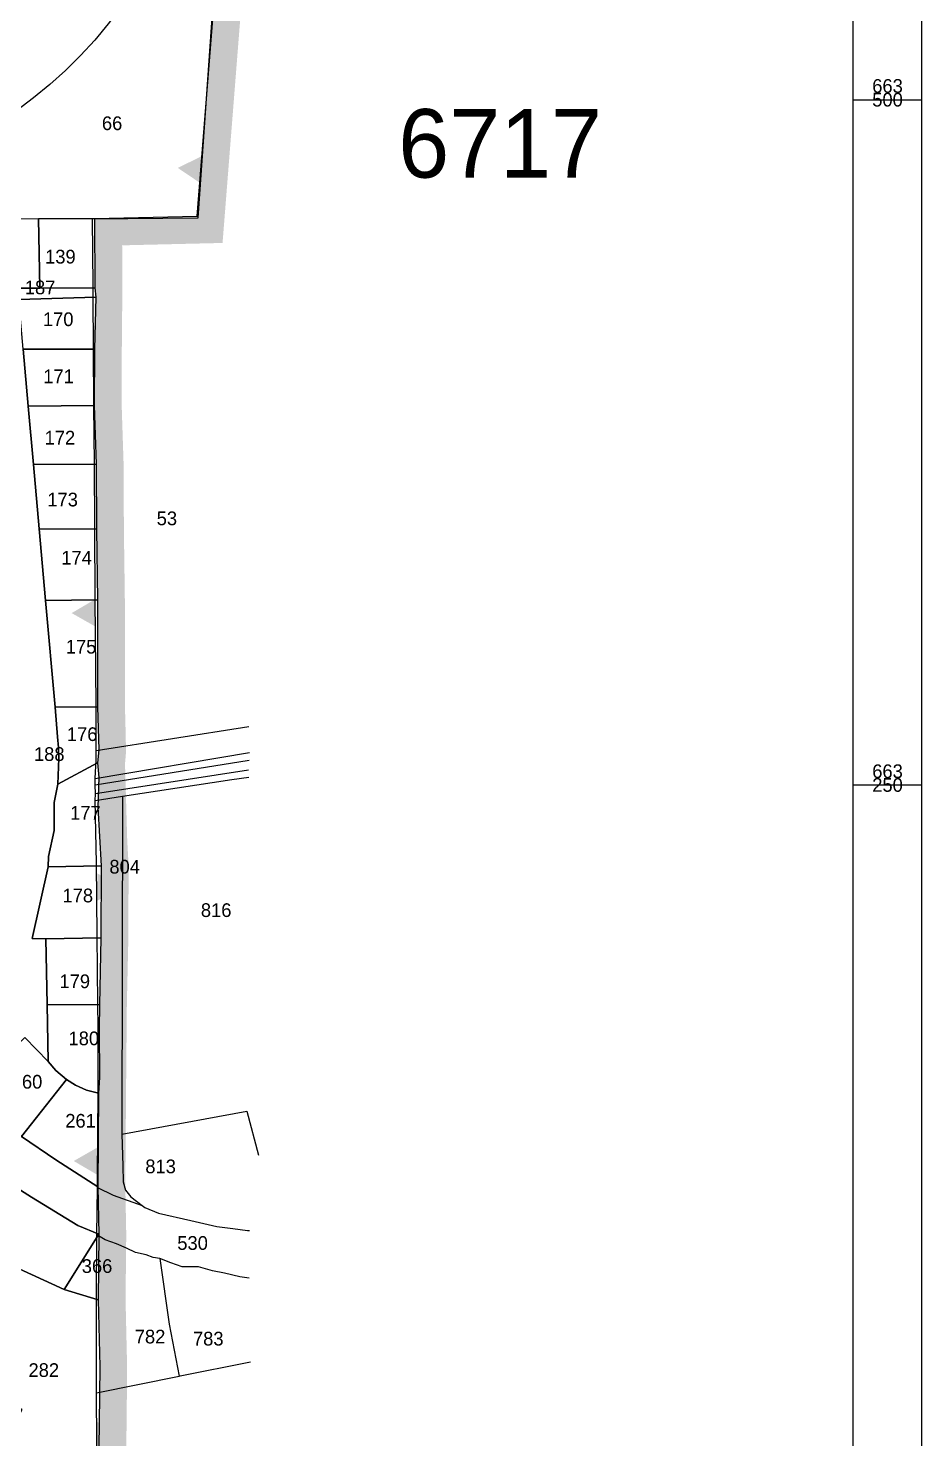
# Model space of a CAD drawing. Extents: x -493 to 187849, y -1657 to 664362.
# Drawn here: x 187523 to 187849, y 663011 to 663526 of the extents above; entities that cross this region are included whole.
import ezdxf
from ezdxf.enums import TextEntityAlignment as Align

# ---------------------------------------------------------------- set-up
doc = ezdxf.new("R2010")
doc.units = 0
doc.header["$MEASUREMENT"] = 0
doc.layers.get('0').update_dxf_attribs({"linetype": 'CONTINUOUS'})
for name, color, linetype in [('0DXF_GUSH', 3, 'CONTINUOUS'), ('0G_GV_LIN', 10, 'CONTINUOUS'), ('1DXF_GUSH', 3, 'CONTINUOUS'), ('1G_GV_LIN', 1, 'CONTINUOUS'), ('BOUNDARY', 1, 'CONTINUOUS'), ('GBOUND_BOUNDARY', 5, 'CONTINUOUS'), ('GUSHIM', 10, 'CONTINUOUS'), ('HELKA', 3, 'CONTINUOUS'), ('TR_GILYON', 7, 'CONTINUOUS')]:
    doc.layers.add(name, color=color, linetype=linetype)
doc.styles.get("Standard").update_dxf_attribs({"font": 'dimheb.shx'})
doc.styles.add('TRHEBTXT', font='HEBTXT.SHX')

# ---------------------------------------------------------------- blocks, each defined once
blk = doc.blocks.new('TVC_FENCE')
blk.add_solid([(-0.5, 0), (0.5, 0), (0, 0.866)])

msp = doc.modelspace()

# ---------------------------------------------------------------- linework, layer by layer
at = {"layer": '0DXF_GUSH'}
for points in [[(187547.61, 663262.47), (187547.52, 663278.97), (187547.25, 663317.9), (187547.06, 663343.86), (187546.89, 663367.14), (187546.74, 663388.31), (187546.59, 663409.24), (187546.46, 663428.04), (187546.43, 663432.14), (187546.21, 663456.52), (187584.74, 663456.85), (187590.58, 663540.43)], [(187603.27, 663271.24), (187547.61, 663262.47)], [(187547.17, 663252.38), (187547.51, 663259.18), (187547.61, 663262.47)], [(187547.17, 663252.38), (187603.46, 663261.85)], [(187547.23, 663250.03), (187603.37, 663259.05)], [(187603.16, 663255.42), (187547.31, 663246.8)], [(187547.23, 663250.03), (187547.17, 663252.38)], [(187547.31, 663246.8), (187547.23, 663250.03)], [(187557.11, 663245.96), (187597.07, 663251.99), (187603.24, 663252.88)], [(187547.23, 663244.3), (187547.31, 663246.8)], [(187547.23, 663244.3), (187557.11, 663245.96)], [(187548.05, 663103.12), (187548.1, 663107.03), (187548.25, 663137.95), (187548.31, 663161.63), (187548.22, 663170.28), (187547.94, 663195.03), (187547.65, 663221.41), (187547.23, 663244.3)], [(187557.11, 663245.96), (187556.89, 663122.58)], [(187556.89, 663122.58), (187602.54, 663130.98), (187606.73, 663114.88)], [(187556.89, 663122.58), (187557.23, 663110.99), (187557.42, 663105.25), (187558.25, 663102.14), (187560.15, 663099.77), (187564.29, 663096.62), (187565.33, 663095.82)], [(187547.79, 663085.89), (187548.05, 663103.12)], [(187548.05, 663103.12), (187553.7, 663100.39), (187564.29, 663096.62), (187565.33, 663095.82)], [(187565.33, 663095.82), (187570.34, 663093.78), (187582.04, 663091.13), (187591.53, 663088.91), (187597.41, 663088.23), (187602.79, 663087.5), (187603.51, 663087.5)], [(187547.69, 663028.29), (187547.73, 663039.13), (187547.72, 663062.57), (187547.79, 663085.89)], [(187570.75, 663077.25), (187568.34, 663077.57), (187565.74, 663078.59), (187561.88, 663079.47), (187558.66, 663081.06), (187554.92, 663082.6), (187550.87, 663084.11), (187547.79, 663085.89)], [(187603.37, 663070.03), (187599.96, 663070.57), (187594.33, 663071.92), (187590.03, 663072.76), (187584.91, 663074.15), (187578.9, 663074.18), (187574.85, 663075.68), (187570.75, 663077.25)], [(187570.75, 663077.25), (187574.25, 663053.23), (187577.78, 663034.35)], [(187577.78, 663034.35), (187578.2, 663034.43), (187603.82, 663039.6)], [(187547.69, 663028.29), (187577.78, 663034.35)], [(187547.22, 662973.6), (187547.69, 662979.44), (187547.96, 662991.55), (187547.69, 663028.29)]]:
    msp.add_lwpolyline(points, dxfattribs=at)
at = {"layer": '0DXF_GUSH', "linetype": 'CONTINUOUS'}
for points, elevation in [([(187526.94, 663431.25), (187518.92, 663431.19), (187506.89, 663431.17), (187508.11, 663456.58), (187526.5, 663456.59), (187526.94, 663431.25)], 138), ([(187526.5, 663456.59), (187546.98, 663456.62), (187547.12, 663431.31), (187526.94, 663431.25), (187526.5, 663456.59)], 139), ([(187518.92, 663431.19), (187526.94, 663431.25), (187547.12, 663431.31), (187547.42, 663428), (187519.28, 663427.16), (187518.92, 663431.19)], 187), ([(187519.28, 663427.16), (187547.42, 663428), (187546.91, 663408.97), (187520.91, 663409.02), (187519.28, 663427.16)], 170), ([(187520.91, 663409.02), (187546.91, 663408.97), (187546.86, 663388.44), (187522.77, 663388.23), (187520.91, 663409.02)], 171), ([(187522.77, 663388.23), (187546.86, 663388.44), (187547.56, 663367.05), (187524.69, 663366.86), (187522.77, 663388.23)], 172), ([(187524.69, 663366.86), (187547.56, 663367.05), (187547.67, 663343.28), (187526.8, 663343.38), (187524.69, 663366.86)], 173), ([(187526.8, 663343.38), (187547.67, 663343.28), (187548.02, 663317.59), (187529.12, 663317.33), (187526.8, 663343.38)], 174), ([(187529.12, 663317.33), (187548.02, 663317.59), (187548.06, 663278.47), (187532.62, 663278.34), (187529.12, 663317.33)], 175), ([(187532.62, 663278.34), (187548.06, 663278.47), (187548.48, 663262.81), (187548.06, 663258.02), (187533.55, 663250.3), (187533.89, 663259.73), (187533.78, 663263.66), (187533.45, 663267.52), (187532.62, 663278.34)], 176), ([(187533.55, 663250.3), (187548.06, 663258.02), (187548.48, 663252.72), (187548.19, 663241.86), (187549.39, 663220.53), (187530.08, 663220.17), (187530.16, 663223.86), (187532.25, 663233.38), (187532.22, 663243.61), (187533.55, 663250.3)], 177), ([(187524.2, 663193.95), (187530.08, 663220.17), (187549.39, 663220.53), (187549.3, 663194.2), (187529.22, 663193.84), (187524.2, 663193.95)], 178), ([(187529.22, 663193.84), (187549.3, 663194.2), (187548.75, 663169.81), (187529.64, 663169.89), (187529.22, 663193.84)], 179), ([(187529.64, 663169.89), (187548.75, 663169.81), (187548.69, 663161.02), (187548.72, 663143.3), (187548.45, 663137.53), (187544.03, 663138.66), (187539.98, 663140.48), (187536.75, 663142.53), (187532.86, 663145.77), (187530, 663149.12), (187529.64, 663169.89)], 180), ([(187530, 663149.12), (187532.86, 663145.77), (187536.75, 663142.53), (187520.34, 663121.8), (187510.48, 663129.53), (187501.05, 663138.36), (187521.48, 663157.83), (187530, 663149.12)], 260), ([(187536.75, 663142.53), (187539.98, 663140.48), (187544.03, 663138.66), (187548.45, 663137.53), (187548.19, 663103.34), (187532.8, 663113.19), (187520.34, 663121.8), (187536.75, 663142.53)], 261), ([(187498.02, 663119.16), (187499.77, 663117.38), (187510.47, 663108.16), (187524, 663099.67), (187540.83, 663089.31), (187548.53, 663086.06), (187535.91, 663065.94), (187504.53, 663080.25), (187481.52, 663099.91), (187498.02, 663119.16)], 279), ([(187548.53, 663086.06), (187548.28, 663062.12), (187535.91, 663065.94), (187548.53, 663086.06)], 366), ([(187548.28, 663062.12), (187548.84, 663037.88), (187548.67, 663017.16), (187548.23, 662991.44), (187519.84, 662999.19), (187509.95, 663001.98), (187520.52, 663022.19), (187497.14, 663032.11), (187508, 663049.98), (187491.58, 663061.78), (187504.53, 663080.25), (187535.91, 663065.94), (187548.28, 663062.12)], 282)]:
    msp.add_lwpolyline(points, close=True, dxfattribs=dict(at, elevation=elevation))
for points, elevation in [([(187520.91, 663409.02), (187522.77, 663388.23), (187524.69, 663366.86), (187526.8, 663343.38), (187529.12, 663317.33), (187532.62, 663278.34), (187533.45, 663267.52), (187533.78, 663263.66), (187533.89, 663259.73), (187533.55, 663250.3), (187532.22, 663243.61), (187532.25, 663233.38), (187530.16, 663223.86), (187530.08, 663220.17), (187524.2, 663193.95), (187529.22, 663193.84), (187529.64, 663169.89), (187530, 663149.12), (187521.48, 663157.83)], 188), ([(187520.34, 663121.8), (187532.8, 663113.19), (187548.19, 663103.34), (187548.53, 663086.06), (187540.83, 663089.31), (187524, 663099.67), (187510.47, 663108.16)], 352)]:
    msp.add_lwpolyline(points, dxfattribs=dict(at, elevation=elevation))
at = {"layer": '0G_GV_LIN'}
for points in [[(187547.61, 663262.47), (187547.52, 663278.97), (187547.25, 663317.9), (187547.06, 663343.86), (187546.89, 663367.14), (187546.74, 663388.31), (187546.59, 663409.24), (187546.46, 663428.04), (187546.43, 663432.14), (187546.21, 663456.52)], [(187603.27, 663271.24), (187547.61, 663262.47)], [(187547.96, 662991.55), (187547.69, 663028.29), (187547.73, 663039.13), (187547.72, 663062.57), (187547.79, 663085.89), (187548.05, 663103.12), (187548.1, 663107.03), (187548.25, 663137.95), (187548.31, 663161.63), (187548.22, 663170.28), (187547.94, 663195.03), (187547.65, 663221.41), (187547.23, 663244.3), (187547.31, 663246.8), (187547.23, 663250.03), (187547.17, 663252.38), (187547.51, 663259.18), (187547.61, 663262.47)]]:
    msp.add_lwpolyline(points, dxfattribs=at)
at = {"layer": 'GBOUND_BOUNDARY', "color": 5, "const_width": 10}
msp.add_lwpolyline([(187553.3, 662995.48), (187553.67, 663017.09), (187553.73, 663024.02), (187553.84, 663037.91), (187553.28, 663062.16), (187553.53, 663086.09), (187553.33, 663096.23), (187553.19, 663103.44), (187553.19, 663103.47), (187553.45, 663137.49), (187553.75, 663169.73), (187554.3, 663194.14), (187554.33, 663204.09), (187554.39, 663220.66), (187553.9, 663229.31), (187553.07, 663257.87), (187553.45, 663262.16), (187553.24, 663271.88), (187553.06, 663278.54), (187553.04, 663294.06), (187553.02, 663317.63), (187552.67, 663343.33), (187552.56, 663367.14), (187551.86, 663388.51), (187551.91, 663408.94), (187552.09, 663427.94), (187552.13, 663431.3), (187552.01, 663451.74), (187589.04, 663452.62), (187599.2, 663581.17)], dxfattribs=at)
msp.add_lwpolyline([(187553.3, 662995.48), (187553.67, 663017.09), (187553.73, 663024.02), (187553.84, 663037.91), (187553.28, 663062.16), (187553.53, 663086.09), (187553.33, 663096.23), (187553.19, 663103.44), (187553.19, 663103.47), (187553.45, 663137.49), (187553.75, 663169.73), (187554.3, 663194.14), (187554.33, 663204.09), (187554.39, 663220.66), (187553.9, 663229.31), (187553.07, 663257.87), (187553.45, 663262.16), (187553.24, 663271.88), (187553.06, 663278.54), (187553.04, 663294.06), (187553.02, 663317.63), (187552.67, 663343.33), (187552.56, 663367.14), (187551.86, 663388.51), (187551.91, 663408.94), (187552.09, 663427.94), (187552.13, 663431.3), (187552.01, 663451.74), (187589.04, 663452.62), (187599.2, 663581.17)], dxfattribs=at)
at = {"layer": 'GUSHIM'}
for points in [[(187546.98, 663456.62), (187546.98, 663456.62), (187584.41, 663457.52), (187594.22, 663581.59), (187607.17, 663721.3), (187619.45, 663859.78), (187632.56, 663999.31), (187652.88, 664213.84), (187654.02, 664224.84), (187646.44, 664221.7)], [(187508.11, 663456.58), (187526.5, 663456.59), (187546.98, 663456.62)]]:
    msp.add_lwpolyline(points, dxfattribs=at)
at = {"layer": 'HELKA', "linetype": 'CONTINUOUS', "elevation": 124}
msp.add_lwpolyline([(187231.18, 663457.06), (187230.95, 663465.06), (187230.72, 663519.01, -0.41683), (187237.35, 663525.64), (187304.82, 663525.64), (187378.23, 663525.18), (187402.47, 663525.41), (187425.96, 663525.63, 0.366197), (187527.32, 663619.76), (187527.78, 663629.59), (187528.46, 663637.59), (187528.23, 663667.31), (187528.3, 663731.23)], format="xyb", dxfattribs=at)
at = {"layer": 'HELKA', "linetype": 'CONTINUOUS'}
msp.add_lwpolyline([(187528.3, 663731.23), (187597.64, 663731.23), (187590.04, 663637.68), (187589.31, 663629.35, -0.388605), (187430.28, 663464.64), (187420.22, 663464.87), (187408.33, 663464.64), (187378.14, 663464.41), (187304.59, 663464.83), (187230.95, 663465.06)], format="xyb", dxfattribs=at)
at = {"layer": 'TR_GILYON', "linetype": 'CONTINUOUS'}
for p, q in [((187823.8, 663500), (187848.8, 663500)), ((187823.8, 663250), (187848.8, 663250))]:
    msp.add_line(p, q, dxfattribs=at)
for points in [[(183412.32, 658921.8), (187848.8, 658921.8), (187848.8, 664361.7), (183412.32, 664361.7), (183412.32, 658921.8)], [(183437.32, 658946.8), (187823.8, 658946.8), (187823.8, 664336.7), (183437.32, 664336.7), (183437.32, 658946.8)]]:
    msp.add_lwpolyline(points, dxfattribs=at)

# ---------------------------------------------------------------- block references
at = {"layer": 'BOUNDARY', "color": 1, "linetype": 'CONTINUOUS', "xscale": 10, "yscale": 10, "zscale": 10}
for p, rotation in [((187585.97, 663474.51), 86.00305820511139), ((187546.54, 663412.76), 270.4358959318786), ((187547.28, 663312.76), 90.40938785085027), ((187547.97, 663212.76), 270.3857421334392), ((187548.02, 663112.76), 89.65875115892881), ((187547.68, 663012.76), 269.9501889939829)]:
    msp.add_blockref('TVC_FENCE', p, dxfattribs=dict(at, rotation=rotation))

# ---------------------------------------------------------------- texts
at = {"layer": '1DXF_GUSH'}
for s, p in [('66', (187549.66, 663488.9)), ('53', (187569.64, 663344.76)), ('804', (187552.38, 663217.67)), ('816', (187585.76, 663201.83)), ('813', (187565.49, 663108.35)), ('530', (187577.16, 663080.4)), ('782', (187561.64, 663046.26)), ('783', (187582.87, 663045.5))]:
    msp.add_text(s, height=5, dxfattribs=at).set_placement(p)
at = {"layer": '1DXF_GUSH', "linetype": 'CONTINUOUS'}
for s, p in [('139', (187528.92, 663440.23)), ('187', (187521.52, 663429)), ('170', (187528.13, 663417.4)), ('171', (187528.25, 663396.57)), ('172', (187528.74, 663374.19)), ('173', (187529.73, 663351.62)), ('174', (187534.84, 663330.39)), ('175', (187536.47, 663297.94)), ('176', (187536.86, 663266.03)), ('188', (187524.86, 663258.75)), ('177', (187538.06, 663237.33)), ('178', (187535.27, 663207.17)), ('179', (187534.17, 663175.88)), ('180', (187537.47, 663155.05)), ('260', (187516.75, 663139.22)), ('261', (187536.28, 663124.98)), ('366', (187542.3, 663071.98)), ('282', (187522.86, 663034.03))]:
    msp.add_text(s, height=5, dxfattribs=at).set_placement(p)
at = {"layer": '1G_GV_LIN'}
msp.add_text('6717', height=25, dxfattribs=at).set_placement((187657.78, 663471.57))
at = {"layer": 'TR_GILYON', "linetype": 'CONTINUOUS', "style": 'TRHEBTXT'}
for s, p in [('663', (187836.3, 663502.5)), ('500', (187836.3, 663497.5)), ('663', (187836.3, 663252.5)), ('250', (187836.3, 663247.5))]:
    msp.add_text(s, height=5, dxfattribs=at).set_placement(p, align=Align.CENTER)

doc.saveas('drawing.dxf')
